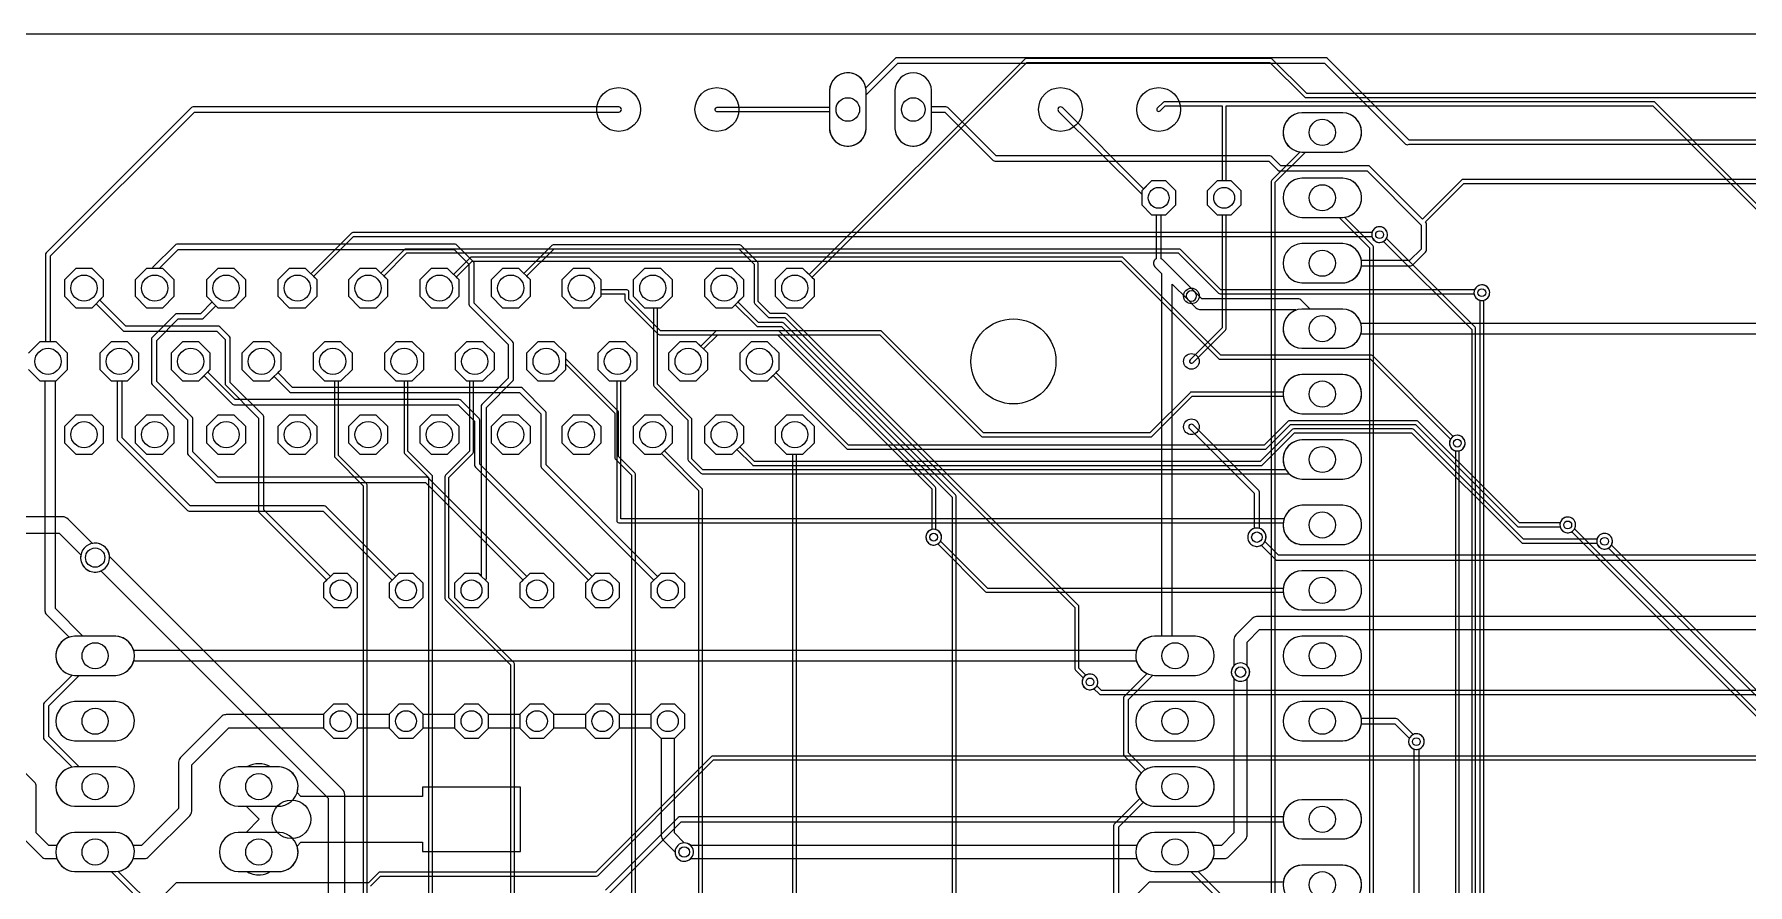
# Model space of a CAD drawing. Header units: millimetres. Extents: x 0 to 196, y 0 to 90.
# Drawn here: x 86.5 to 153, y 56.9 to 89.9 of the extents above; entities that cross this region are included whole.
import ezdxf

# ---------------------------------------------------------------- set-up
doc = ezdxf.new("R2010")
doc.units = ezdxf.units.MM

msp = doc.modelspace()

# ---------------------------------------------------------------- linework, layer by layer
at = {"layer": '16_copper'}
for points in [[(179.07, 87.611), (135.922, 87.611), (134.579, 88.954, 0.198912), (134.525, 88.976), (125.032, 88.976, 0.198912), (124.978, 88.954), (116.607, 80.584), (116.368, 80.823), (115.737, 80.823), (115.291, 80.376), (115.291, 79.745), (115.737, 79.299), (116.368, 79.299), (116.815, 79.745), (116.815, 80.376), (116.715, 80.476), (125.063, 88.824), (134.493, 88.824), (135.836, 87.481, 0.198912), (135.89, 87.459), (179.038, 87.459)], [(184.131, 52.578), (149.438, 87.271, 0.198912), (149.384, 87.293), (130.397, 87.293), (130.389, 87.292, 0.169977), (130.343, 87.271), (130.121, 87.049, 1), (130.229, 86.941), (130.429, 87.141), (132.639, 87.141), (132.639, 84.226), (132.441, 84.226), (132.055, 83.84), (132.055, 83.292), (132.441, 82.906), (132.639, 82.906), (132.639, 78.518), (131.391, 77.27, 1), (131.499, 77.162), (132.769, 78.432, 0.198912), (132.791, 78.486), (132.791, 82.906), (132.989, 82.906), (133.375, 83.292), (133.375, 83.84), (132.989, 84.226), (132.791, 84.226), (132.791, 87.141), (149.352, 87.141), (183.922, 52.572, 0.912653)], [(128.626, 55.605), (128.626, 59.14), (129.585, 60.1, 0.151817), (130.011, 59.944), (131.609, 59.944, 0.95208), (131.609, 61.468), (130.011, 61.468, 0.121246), (129.661, 61.363), (129.007, 62.018), (129.007, 64.093), (129.944, 65.031), (130.011, 65.024), (131.609, 65.024, 0.95208), (131.609, 66.548), (130.696, 66.548), (130.696, 80.218), (131.301, 79.612, 1), (131.589, 79.9), (130.319, 81.17, 0.064984), (130.277, 81.201), (130.277, 82.906), (130.449, 82.906), (130.835, 83.292), (130.835, 83.84), (130.449, 84.226), (129.901, 84.226), (129.589, 83.914), (126.437, 87.067, 1), (126.293, 86.923), (129.515, 83.702), (129.515, 83.292), (129.901, 82.906), (130.073, 82.906), (130.073, 81.201, 0.492454), (130.031, 80.882), (130.289, 80.624), (130.289, 66.548), (130.011, 66.548, 0.780746), (129.722, 65.096), (128.833, 64.207, 0.198912), (128.803, 64.135), (128.803, 61.976, 0.198912), (128.833, 61.904), (129.501, 61.236, 0.371182), (129.442, 60.243), (128.452, 59.254, 0.198912), (128.422, 59.182), (128.422, 55.562, 0.198912)], [(122.314, 37.665), (122.314, 71.977, 0.198912), (122.291, 72.031), (115.624, 78.699, 0.198912), (115.57, 78.721), (114.649, 78.721), (113.848, 79.522), (114.071, 79.745), (114.071, 80.376), (113.625, 80.823), (112.994, 80.823), (112.547, 80.376), (112.547, 79.745), (112.994, 79.299), (113.625, 79.299), (113.74, 79.414), (114.564, 78.591, 0.198912), (114.618, 78.569), (115.538, 78.569), (122.161, 71.946), (122.161, 37.665)], [(86.309, 76.9), (86.756, 76.454), (86.951, 76.454), (86.951, 67.532, 0.198912), (87.01, 67.389), (87.891, 66.507, 0.775112), (88.006, 65.035), (86.923, 63.953, 0.198912), (86.893, 63.881), (86.893, 62.611, 0.198912), (86.923, 62.539), (88.006, 61.457, 0.894038), (88.101, 59.944), (89.699, 59.944), (89.774, 59.951, 0.906347), (89.699, 61.468), (88.282, 61.468), (87.097, 62.653), (87.097, 63.839), (88.282, 65.024), (89.699, 65.024, 0.95208), (89.699, 66.548), (88.425, 66.548), (87.357, 67.616), (87.357, 76.454), (87.387, 76.454), (87.833, 76.9), (87.833, 77.532), (87.387, 77.978), (86.756, 77.978), (86.309, 77.532)], [(99.454, 22.955), (99.454, 72.422, 0.198912), (99.431, 72.476), (98.342, 73.565), (98.342, 76.454), (98.436, 76.454), (98.882, 76.9), (98.882, 77.532), (98.436, 77.978), (97.805, 77.978), (97.358, 77.532), (97.358, 76.9), (97.805, 76.454), (98.19, 76.454), (98.19, 73.533, 0.198912), (98.212, 73.479), (99.301, 72.39), (99.301, 22.924, 0.198912)], [(101.994, 21.526), (101.994, 72.739, 0.198912), (101.971, 72.793), (101.041, 73.723), (101.041, 76.454), (101.204, 76.454), (101.651, 76.9), (101.651, 77.532), (101.204, 77.978), (100.573, 77.978), (100.127, 77.532), (100.127, 76.9), (100.573, 76.454), (100.889, 76.454), (100.889, 73.692, 0.198912), (100.911, 73.638), (101.841, 72.708), (101.841, 21.495, 0.198912)], [(105.169, 30.258), (105.169, 65.469, 0.198912), (105.146, 65.522), (102.629, 68.04), (102.629, 72.708), (103.559, 73.638, 0.198912), (103.581, 73.692), (103.581, 76.454), (103.948, 76.454), (104.394, 76.9), (104.394, 77.532), (103.948, 77.978), (103.316, 77.978), (102.87, 77.532), (102.87, 76.9), (103.316, 76.454), (103.429, 76.454), (103.429, 73.723), (102.499, 72.793, 0.198912), (102.476, 72.739), (102.476, 68.008, 0.198912), (102.499, 67.955), (105.016, 65.437), (105.016, 30.226, 0.198912)], [(109.868, 31.115), (109.868, 72.835, 0.198912), (109.845, 72.888), (109.217, 73.517), (109.217, 75.232, 0.198912), (109.195, 75.286), (107.21, 77.27, 0.177141), (107.163, 77.291), (107.163, 77.532), (106.716, 77.978), (106.085, 77.978), (105.639, 77.532), (105.639, 76.9), (106.085, 76.454), (106.716, 76.454), (107.163, 76.9), (107.163, 77.102), (109.064, 75.2), (109.064, 73.485, 0.198912), (109.087, 73.431), (109.715, 72.803), (109.715, 31.147)], [(112.471, 31.157), (112.471, 72.231, 0.198912), (112.449, 72.285), (110.991, 73.743), (111.303, 74.056), (111.303, 74.687), (110.856, 75.133), (110.225, 75.133), (109.779, 74.687), (109.779, 74.056), (110.225, 73.609), (110.856, 73.609), (110.883, 73.636), (112.319, 72.2), (112.319, 31.157)], [(181.346, 35.677), (146.313, 70.711, 0.991751), (145.789, 71.026), (145.768, 70.983, 0.720235), (146.205, 70.603), (181.216, 35.592)], [(181.981, 35.836), (147.742, 70.076, 0.991751), (147.218, 70.391), (147.196, 70.348, 0.720235), (147.634, 69.968), (181.851, 35.751)], [(134.216, 54.904), (131.704, 57.415, 0.270539), (132.291, 57.912), (132.715, 57.912, 0.198912), (132.895, 57.986), (133.53, 58.621, 0.198912), (133.604, 58.801), (133.604, 64.902, 0.962894), (133.115, 65.419), (133.082, 65.386, 0.392239), (133.096, 64.902), (133.096, 58.906), (132.61, 58.42), (132.291, 58.42, 0.304475), (131.609, 58.928), (130.011, 58.928, 0.95208), (130.011, 57.404), (131.428, 57.404), (134.042, 54.79)], [(140.278, 40.229), (140.278, 62.165, 0.949259), (140.105, 62.75), (140.059, 62.735, 0.687507), (140.075, 62.165), (140.075, 40.368)], [(91.353, 55.857), (89.794, 57.415, 0.894038), (89.699, 58.928), (88.101, 58.928, 0.95208), (88.101, 57.404), (89.518, 57.404), (91.18, 55.743)]]:
    msp.add_lwpolyline(points, format="xyb", dxfattribs=at)
for points in [[(118.214, 85.579, 0.357806), (118.821, 86.249), (118.821, 87.741, 0.952081), (117.399, 87.741), (117.399, 86.249), (117.406, 86.179), (117.419, 86.111), (117.44, 86.044), (117.466, 85.979), (117.499, 85.918), (117.538, 85.86), (117.582, 85.806), (117.632, 85.756), (117.686, 85.712), (117.744, 85.673), (117.806, 85.64), (117.87, 85.613), (117.937, 85.593), (118.006, 85.579), (118.075, 85.573), (118.145, 85.573)], [(120.754, 85.579, 0.357806), (121.361, 86.249), (121.361, 87.741, 0.952081), (119.939, 87.741), (119.939, 86.249), (119.946, 86.179), (119.959, 86.111), (119.98, 86.044), (120.006, 85.979), (120.039, 85.918), (120.078, 85.86), (120.122, 85.806), (120.172, 85.756), (120.226, 85.712), (120.284, 85.673), (120.346, 85.64), (120.41, 85.613), (120.477, 85.593), (120.546, 85.579), (120.615, 85.573), (120.685, 85.573)], [(137.399, 18.041, 0.906347), (137.324, 19.558), (135.871, 19.558), (134.696, 20.733), (134.696, 84.169), (135.871, 85.344), (137.324, 85.344, 0.95208), (137.324, 86.868), (135.726, 86.868, 0.912653), (135.662, 85.35), (134.566, 84.255, 0.198912), (134.544, 84.201), (134.544, 20.701, 0.198912), (134.566, 20.647), (135.662, 19.552, 0.912653), (135.726, 18.034), (137.324, 18.034)], [(137.399, 20.581, 0.868643), (137.388, 22.092), (138.484, 23.187, 0.198912), (138.506, 23.241), (138.506, 81.661, 0.198912), (138.484, 81.715), (137.388, 82.81, 0.912653), (137.324, 84.328), (135.726, 84.328, 0.95208), (135.726, 82.804), (137.179, 82.804), (138.354, 81.629), (138.354, 23.273), (137.179, 22.098), (135.726, 22.098, 0.95208), (135.726, 20.574), (137.324, 20.574)], [(155.067, 10.86), (155.067, 11.492), (154.621, 11.938), (153.989, 11.938), (153.82, 11.769), (142.475, 23.114), (142.475, 78.486, 0.198912), (142.453, 78.54), (139.01, 81.982, 0.991751), (138.487, 82.297), (138.465, 82.254, 0.720235), (138.903, 81.874), (142.323, 78.454), (142.323, 23.082, 0.198912), (142.345, 23.028), (153.712, 11.661), (153.543, 11.492), (153.543, 10.86), (153.989, 10.414), (154.621, 10.414)], [(104.165, 68.052), (104.165, 68.6), (104.044, 68.721, 0.232518), (104.083, 68.802), (104.083, 75.428), (105.101, 76.446, 0.198912), (105.131, 76.517), (105.131, 77.915, 0.198912), (105.101, 77.986), (103.607, 79.481), (103.607, 81.026, 0.198912), (103.577, 81.098), (102.942, 81.733, 0.198912), (102.87, 81.763), (92.075, 81.763, 0.198912), (92.003, 81.733), (91.14, 80.869, 0.133724), (91.113, 80.823), (90.896, 80.823), (90.449, 80.376), (90.449, 79.745), (90.896, 79.299), (91.527, 79.299), (91.973, 79.745), (91.973, 80.376), (91.527, 80.823), (91.38, 80.823), (92.117, 81.559), (102.828, 81.559), (103.403, 80.984), (103.403, 79.439, 0.198912), (103.433, 79.367), (104.927, 77.872), (104.927, 76.56), (103.909, 75.542, 0.198912), (103.88, 75.47), (103.88, 68.885), (103.779, 68.986), (103.231, 68.986), (102.845, 68.6), (102.845, 68.052), (103.231, 67.666), (103.779, 67.666)], [(127.579, 64.473, 1), (127.437, 65.067), (127.391, 65.052), (127.353, 65.033), (127.076, 65.31), (127.076, 67.691, 0.198912), (127.054, 67.745), (115.751, 79.048, 0.198912), (115.697, 79.07), (115.094, 79.07), (114.63, 79.534), (114.63, 81.026, 0.198912), (114.608, 81.08), (113.973, 81.715, 0.198912), (113.919, 81.737), (106.68, 81.737, 0.198912), (106.626, 81.715), (105.539, 80.628), (105.345, 80.823), (104.713, 80.823), (104.267, 80.376), (104.267, 79.745), (104.713, 79.299), (105.345, 79.299), (105.791, 79.745), (105.791, 80.376), (105.647, 80.52), (106.712, 81.585), (113.887, 81.585), (114.478, 80.994), (114.478, 79.502, 0.198912), (114.5, 79.448), (115.008, 78.94, 0.198912), (115.062, 78.918), (115.665, 78.918), (126.924, 67.659), (126.924, 65.278, 0.198912), (126.946, 65.224), (127.245, 64.925), (127.226, 64.887), (127.211, 64.841), (127.203, 64.794), (127.203, 64.746), (127.211, 64.699), (127.226, 64.653), (127.247, 64.61), (127.276, 64.571), (127.309, 64.538), (127.348, 64.509), (127.391, 64.488), (127.437, 64.473), (127.484, 64.465), (127.532, 64.465)], [(137.399, 80.271, 0.906347), (137.324, 81.788), (135.726, 81.788, 0.95208), (135.726, 80.264), (137.324, 80.264)], [(99.085, 68.052), (99.085, 68.6), (98.699, 68.986), (98.151, 68.986), (98.03, 68.865), (95.447, 71.448), (95.447, 75.057, 0.198912), (95.417, 75.129), (94.145, 76.401), (94.145, 78.105, 0.198912), (94.115, 78.177), (93.734, 78.558, 0.198912), (93.663, 78.588), (90.085, 78.588), (89.079, 79.594), (89.23, 79.745), (89.23, 80.376), (88.784, 80.823), (88.153, 80.823), (87.706, 80.376), (87.706, 79.745), (88.153, 79.299), (88.784, 79.299), (88.935, 79.45), (89.971, 78.414, 0.198912), (90.043, 78.384), (93.62, 78.384), (93.942, 78.063), (93.942, 76.359, 0.198912), (93.972, 76.287), (95.244, 75.015), (95.244, 71.406, 0.198912), (95.273, 71.334), (97.886, 68.721), (97.765, 68.6), (97.765, 68.052), (98.151, 67.666), (98.699, 67.666)], [(121.515, 70.092, 0.781641), (121.52, 70.685), (121.52, 72.295, 0.198912), (121.498, 72.349), (115.465, 78.381, 0.198912), (115.411, 78.403), (110.839, 78.403), (109.614, 79.629), (109.614, 79.915, 0.414214), (109.538, 79.991), (108.534, 79.991), (108.534, 80.376), (108.088, 80.823), (107.457, 80.823), (107.01, 80.376), (107.01, 79.745), (107.457, 79.299), (108.088, 79.299), (108.534, 79.745), (108.534, 79.839), (109.461, 79.839), (109.461, 79.597, 0.198912), (109.484, 79.543), (110.754, 78.273, 0.198912), (110.808, 78.251), (115.38, 78.251), (121.368, 72.263), (121.368, 70.685), (121.327, 70.672), (121.284, 70.65), (121.245, 70.622), (121.211, 70.588), (121.183, 70.55), (121.161, 70.507), (121.146, 70.461), (121.139, 70.414), (121.139, 70.366), (121.146, 70.318), (121.161, 70.273), (121.183, 70.23), (121.211, 70.191), (121.245, 70.157), (121.284, 70.129), (121.327, 70.107), (121.372, 70.092), (121.42, 70.085), (121.468, 70.085)], [(157.607, 10.86), (157.607, 11.492), (157.161, 11.938), (156.529, 11.938), (156.36, 11.769), (142.792, 25.336), (142.792, 79.587, 0.991753), (142.645, 80.18), (142.599, 80.165, 0.720233), (142.64, 79.587), (142.64, 25.305, 0.198912), (142.662, 25.251), (156.252, 11.661), (156.083, 11.492), (156.083, 10.86), (156.529, 10.414), (157.161, 10.414)], [(137.399, 77.731, 0.906347), (137.324, 79.248), (135.726, 79.248, 0.95208), (135.726, 77.724), (137.324, 77.724)], [(137.399, 75.191, 0.906347), (137.324, 76.708), (135.726, 76.708, 0.95208), (135.726, 75.184), (137.324, 75.184)], [(134.055, 70.04, 0.782376), (134.087, 70.731), (134.087, 72.136, 0.198912), (134.057, 72.208), (131.517, 74.748, 1), (131.373, 74.604), (133.883, 72.094), (133.883, 70.731), (133.87, 70.727), (133.827, 70.709), (133.787, 70.686), (133.75, 70.658), (133.717, 70.625), (133.689, 70.588), (133.665, 70.547), (133.648, 70.504), (133.635, 70.459), (133.629, 70.413), (133.629, 70.366), (133.635, 70.32), (133.648, 70.275), (133.665, 70.232), (133.689, 70.192), (133.717, 70.155), (133.75, 70.122), (133.787, 70.093), (133.827, 70.07), (133.87, 70.052), (133.915, 70.04), (133.962, 70.034), (134.008, 70.034)], [(137.399, 72.651, 0.906347), (137.324, 74.168), (135.726, 74.168, 0.95208), (135.726, 72.644), (137.324, 72.644)], [(152.527, 8.32), (152.527, 8.952), (152.081, 9.398), (151.449, 9.398), (151.28, 9.229), (150.412, 10.096), (150.412, 14.668, 0.198912), (150.39, 14.722), (141.84, 23.273), (141.84, 73.745, 0.991753), (141.692, 74.338), (141.647, 74.323, 0.720233), (141.688, 73.745), (141.688, 23.241, 0.198912), (141.71, 23.187), (150.26, 14.637), (150.26, 10.065, 0.198912), (150.282, 10.011), (151.172, 9.121), (151.003, 8.952), (151.003, 8.32), (151.449, 7.874), (152.081, 7.874)], [(137.399, 70.111, 0.906347), (137.324, 71.628), (135.726, 71.628, 0.95208), (135.726, 70.104), (137.324, 70.104)], [(98.494, 50.801, 0.19509), (98.584, 51.022), (98.584, 60.389, 0.198912), (98.491, 60.613), (89.461, 69.643, 0.986335), (88.338, 69.564), (88.345, 69.502, 0.487579), (89.125, 69.08), (97.949, 60.257), (97.949, 51.154), (96.52, 49.725), (96.371, 49.874, 0.760912), (96.049, 51.308), (94.451, 51.308, 0.95208), (94.451, 49.784), (95.563, 49.784), (96.071, 49.276), (95.563, 48.768), (94.451, 48.768, 0.95208), (94.451, 47.244), (96.049, 47.244, 0.760912), (96.371, 48.678), (98.491, 50.798)], [(137.399, 67.571, 0.906347), (137.324, 69.088), (135.726, 69.088, 0.95208), (135.726, 67.564), (137.324, 67.564)], [(137.399, 65.031, 0.906347), (137.324, 66.548), (135.726, 66.548, 0.95208), (135.726, 65.024), (137.324, 65.024)], [(89.774, 62.491, 0.906347), (89.699, 64.008), (88.101, 64.008, 0.95208), (88.101, 62.484), (89.699, 62.484)], [(111.83, 57.816, 0.901733), (111.764, 58.522), (111.379, 58.906), (111.379, 62.586), (111.399, 62.586), (111.785, 62.972), (111.785, 63.52), (111.399, 63.906), (110.851, 63.906), (110.465, 63.52), (110.465, 62.972), (110.851, 62.586), (110.871, 62.586), (110.871, 58.801, 0.198912), (110.945, 58.621), (111.404, 58.162), (111.404, 58.143), (111.41, 58.096), (111.423, 58.051), (111.44, 58.008), (111.464, 57.968), (111.492, 57.931), (111.525, 57.898), (111.562, 57.87), (111.602, 57.846), (111.645, 57.829), (111.69, 57.816), (111.737, 57.81), (111.783, 57.81)], [(131.684, 62.491, 0.906347), (131.609, 64.008), (130.011, 64.008, 0.95208), (130.011, 62.484), (131.609, 62.484)], [(137.399, 62.491, 0.906347), (137.324, 64.008), (135.726, 64.008, 0.95208), (135.726, 62.484), (137.324, 62.484)], [(96.124, 59.951, 0.906347), (96.049, 61.468), (94.451, 61.468, 0.95208), (94.451, 59.944), (96.049, 59.944)], [(137.399, 58.681, 0.906347), (137.324, 60.198), (135.726, 60.198, 0.95208), (135.726, 58.674), (137.324, 58.674)], [(96.124, 57.411, 0.906347), (96.049, 58.928), (94.451, 58.928, 0.95208), (94.451, 57.404), (96.049, 57.404)], [(137.399, 56.141, 0.906347), (137.324, 57.658), (135.726, 57.658, 0.95208), (135.726, 56.134), (137.324, 56.134)]]:
    msp.add_lwpolyline(points, format="xyb", close=True, dxfattribs=at)
for points in [[(94.742, 79.745), (94.742, 80.376), (94.296, 80.823), (93.664, 80.823), (93.218, 80.376), (93.218, 79.745), (93.664, 79.299), (94.296, 79.299)], [(97.511, 79.745), (97.511, 80.376), (97.064, 80.823), (96.433, 80.823), (95.987, 80.376), (95.987, 79.745), (96.433, 79.299), (97.064, 79.299)], [(100.254, 79.745), (100.254, 80.376), (99.807, 80.823), (99.176, 80.823), (98.73, 80.376), (98.73, 79.745), (99.176, 79.299), (99.807, 79.299)], [(103.022, 79.745), (103.022, 80.376), (102.576, 80.823), (101.945, 80.823), (101.498, 80.376), (101.498, 79.745), (101.945, 79.299), (102.576, 79.299)], [(111.303, 79.745), (111.303, 80.376), (110.856, 80.823), (110.225, 80.823), (109.779, 80.376), (109.779, 79.745), (110.225, 79.299), (110.856, 79.299)], [(90.602, 76.9), (90.602, 77.532), (90.155, 77.978), (89.524, 77.978), (89.078, 77.532), (89.078, 76.9), (89.524, 76.454), (90.155, 76.454)], [(93.37, 76.9), (93.37, 77.532), (92.924, 77.978), (92.293, 77.978), (91.846, 77.532), (91.846, 76.9), (92.293, 76.454), (92.924, 76.454)], [(96.114, 76.9), (96.114, 77.532), (95.667, 77.978), (95.036, 77.978), (94.59, 77.532), (94.59, 76.9), (95.036, 76.454), (95.667, 76.454)], [(109.931, 76.9), (109.931, 77.532), (109.485, 77.978), (108.854, 77.978), (108.407, 77.532), (108.407, 76.9), (108.854, 76.454), (109.485, 76.454)], [(112.674, 76.9), (112.674, 77.532), (112.228, 77.978), (111.597, 77.978), (111.15, 77.532), (111.15, 76.9), (111.597, 76.454), (112.228, 76.454)], [(115.443, 76.9), (115.443, 77.532), (114.997, 77.978), (114.365, 77.978), (113.919, 77.532), (113.919, 76.9), (114.365, 76.454), (114.997, 76.454)], [(89.23, 74.056), (89.23, 74.687), (88.784, 75.133), (88.153, 75.133), (87.706, 74.687), (87.706, 74.056), (88.153, 73.609), (88.784, 73.609)], [(91.973, 74.056), (91.973, 74.687), (91.527, 75.133), (90.896, 75.133), (90.449, 74.687), (90.449, 74.056), (90.896, 73.609), (91.527, 73.609)], [(94.742, 74.056), (94.742, 74.687), (94.296, 75.133), (93.664, 75.133), (93.218, 74.687), (93.218, 74.056), (93.664, 73.609), (94.296, 73.609)], [(97.511, 74.056), (97.511, 74.687), (97.064, 75.133), (96.433, 75.133), (95.987, 74.687), (95.987, 74.056), (96.433, 73.609), (97.064, 73.609)], [(100.254, 74.056), (100.254, 74.687), (99.807, 75.133), (99.176, 75.133), (98.73, 74.687), (98.73, 74.056), (99.176, 73.609), (99.807, 73.609)], [(103.022, 74.056), (103.022, 74.687), (102.576, 75.133), (101.945, 75.133), (101.498, 74.687), (101.498, 74.056), (101.945, 73.609), (102.576, 73.609)], [(105.791, 74.056), (105.791, 74.687), (105.345, 75.133), (104.713, 75.133), (104.267, 74.687), (104.267, 74.056), (104.713, 73.609), (105.345, 73.609)], [(108.534, 74.056), (108.534, 74.687), (108.088, 75.133), (107.457, 75.133), (107.01, 74.687), (107.01, 74.056), (107.457, 73.609), (108.088, 73.609)], [(114.071, 74.056), (114.071, 74.687), (113.625, 75.133), (112.994, 75.133), (112.547, 74.687), (112.547, 74.056), (112.994, 73.609), (113.625, 73.609)], [(101.625, 68.052), (101.625, 68.6), (101.239, 68.986), (100.691, 68.986), (100.305, 68.6), (100.305, 68.052), (100.691, 67.666), (101.239, 67.666)], [(106.705, 68.052), (106.705, 68.6), (106.319, 68.986), (105.771, 68.986), (105.385, 68.6), (105.385, 68.052), (105.771, 67.666), (106.319, 67.666)], [(109.245, 68.052), (109.245, 68.6), (108.859, 68.986), (108.311, 68.986), (107.925, 68.6), (107.925, 68.052), (108.311, 67.666), (108.859, 67.666)], [(111.785, 68.052), (111.785, 68.6), (111.399, 68.986), (110.851, 68.986), (110.465, 68.6), (110.465, 68.052), (110.851, 67.666), (111.399, 67.666)], [(99.085, 62.972), (99.085, 63.52), (98.699, 63.906), (98.151, 63.906), (97.765, 63.52), (97.765, 62.972), (98.151, 62.586), (98.699, 62.586)], [(101.625, 62.972), (101.625, 63.52), (101.239, 63.906), (100.691, 63.906), (100.305, 63.52), (100.305, 62.972), (100.691, 62.586), (101.239, 62.586)], [(104.165, 62.972), (104.165, 63.52), (103.779, 63.906), (103.231, 63.906), (102.845, 63.52), (102.845, 62.972), (103.231, 62.586), (103.779, 62.586)], [(106.705, 62.972), (106.705, 63.52), (106.319, 63.906), (105.771, 63.906), (105.385, 63.52), (105.385, 62.972), (105.771, 62.586), (106.319, 62.586)], [(109.245, 62.972), (109.245, 63.52), (108.859, 63.906), (108.311, 63.906), (107.925, 63.52), (107.925, 62.972), (108.311, 62.586), (108.859, 62.586)]]:
    msp.add_lwpolyline(points, close=True, dxfattribs=at)
msp.add_lwpolyline([(116.122, 31.179), (116.122, 73.609), (116.368, 73.609), (116.815, 74.056), (116.815, 74.687), (116.368, 75.133), (115.737, 75.133), (115.291, 74.687), (115.291, 74.056), (115.737, 73.609), (115.97, 73.609), (115.97, 31.21)], dxfattribs=at)
at = {"layer": '1_copper'}
for points in [[(184.15, 85.801), (139.894, 85.801), (136.724, 88.972, 0.198912), (136.652, 89.002), (120.015, 89.002, 0.198912), (119.943, 88.972), (118.809, 87.838, 0.888902), (117.399, 87.741), (117.399, 87.071), (113.03, 87.071, 0.871067), (113.009, 86.922), (113.03, 86.919), (117.399, 86.919), (117.399, 86.249, 0.952081), (118.821, 86.249), (118.821, 87.563), (120.057, 88.798), (136.61, 88.798), (139.755, 85.653, 0.395337), (139.894, 85.649), (184.118, 85.649)], [(183.49, 84.277), (141.986, 84.277, 0.198912), (141.932, 84.255), (140.416, 82.739), (138.375, 84.781, 0.198912), (138.303, 84.811), (134.916, 84.811), (134.565, 85.162, 0.198912), (134.493, 85.192), (123.867, 85.192), (121.992, 87.067, 0.198912), (121.92, 87.097), (121.361, 87.097), (121.361, 87.741, 0.952081), (119.939, 87.741), (119.939, 86.249, 0.952081), (121.361, 86.249), (121.361, 86.893), (121.878, 86.893), (123.753, 85.018, 0.198912), (123.825, 84.988), (134.451, 84.988), (134.802, 84.637, 0.198912), (134.874, 84.607), (138.261, 84.607), (140.36, 82.508), (140.36, 81.576), (139.912, 81.128), (138.043, 81.128, 0.36165), (137.324, 81.788), (135.726, 81.788, 0.95208), (135.726, 80.264), (137.324, 80.264, 0.36165), (138.043, 80.924), (139.954, 80.924, 0.198912), (140.026, 80.954), (140.534, 81.462, 0.198912), (140.564, 81.534), (140.564, 82.55, 0.233747), (140.524, 82.631), (142.018, 84.125), (183.49, 84.125)], [(86.309, 76.9), (86.756, 76.454), (87.387, 76.454), (87.833, 76.9), (87.833, 77.532), (87.387, 77.978), (87.173, 77.978), (87.173, 81.314), (92.752, 86.893), (109.22, 86.893, 1), (109.22, 87.097), (92.71, 87.097, 0.198912), (92.638, 87.067), (86.999, 81.428, 0.198912), (86.97, 81.356), (86.97, 77.978), (86.756, 77.978), (86.309, 77.532)], [(180.891, 78.689), (138.022, 78.689, 0.3236), (137.324, 79.248), (136.05, 79.248), (135.716, 79.582, 0.198912), (135.573, 79.642), (131.847, 79.642), (131.589, 79.9, 1), (131.301, 79.612), (131.619, 79.295, 0.198912), (131.763, 79.235), (135.488, 79.235), (135.516, 79.207, 0.826553), (135.726, 77.724), (137.324, 77.724), (137.399, 77.731, 0.296695), (138.022, 78.283), (180.975, 78.283, 0.198912)], [(72.39, 70.549), (87.498, 70.549), (88.347, 69.7), (88.345, 69.69), (88.338, 69.628), (88.338, 69.564), (88.345, 69.502), (88.359, 69.44), (88.38, 69.38), (88.407, 69.323), (88.441, 69.27), (88.48, 69.221), (88.525, 69.176), (88.574, 69.137), (88.627, 69.103), (88.684, 69.076), (88.744, 69.055), (88.806, 69.041), (88.868, 69.034), (88.932, 69.034), (88.994, 69.041, 1), (88.806, 70.151), (88.796, 70.149), (87.855, 71.091, 0.198912), (87.63, 71.184), (72.522, 71.184)], [(86.18, 58.621), (86.815, 57.986, 0.198912), (86.995, 57.912), (87.419, 57.912, 0.304475), (88.101, 57.404), (89.699, 57.404, 0.304475), (90.381, 57.912), (90.805, 57.912, 0.198912), (90.985, 57.986), (92.572, 59.574, 0.198912), (92.647, 59.754), (92.647, 61.553), (94.085, 62.992), (97.765, 62.992), (97.765, 62.972), (98.151, 62.586), (98.699, 62.586), (99.085, 62.972), (99.085, 62.992), (100.305, 62.992), (100.305, 62.972), (100.691, 62.586), (101.239, 62.586), (101.625, 62.972), (101.625, 62.992), (102.845, 62.992), (102.845, 62.972), (103.231, 62.586), (103.779, 62.586), (104.165, 62.972), (104.165, 62.992), (105.385, 62.992), (105.385, 62.972), (105.771, 62.586), (106.319, 62.586), (106.705, 62.972), (106.705, 62.992), (107.925, 62.992), (107.925, 62.972), (108.311, 62.586), (108.859, 62.586), (109.245, 62.972), (109.245, 62.992), (110.465, 62.992), (110.465, 62.972), (110.851, 62.586), (111.399, 62.586), (111.785, 62.972), (111.785, 63.52), (111.399, 63.906), (110.851, 63.906), (110.465, 63.52), (110.465, 63.5), (109.245, 63.5), (109.245, 63.52), (108.859, 63.906), (108.311, 63.906), (107.925, 63.52), (107.925, 63.5), (106.705, 63.5), (106.705, 63.52), (106.319, 63.906), (105.771, 63.906), (105.385, 63.52), (105.385, 63.5), (104.165, 63.5), (104.165, 63.52), (103.779, 63.906), (103.231, 63.906), (102.845, 63.52), (102.845, 63.5), (101.625, 63.5), (101.625, 63.52), (101.239, 63.906), (100.691, 63.906), (100.305, 63.52), (100.305, 63.5), (99.085, 63.5), (99.085, 63.52), (98.699, 63.906), (98.151, 63.906), (97.765, 63.52), (97.765, 63.5), (93.98, 63.5), (93.961, 63.498, 0.179039), (93.8, 63.426), (92.213, 61.838, 0.198912), (92.139, 61.659), (92.139, 59.859), (90.7, 58.42), (90.381, 58.42, 0.304475), (89.699, 58.928), (88.101, 58.928, 0.304475), (87.419, 58.42), (87.1, 58.42), (86.614, 58.906), (86.614, 60.706, 0.198912), (86.54, 60.886), (79.642, 67.783, 0.198912)], [(183.304, 67.31), (133.985, 67.31), (133.966, 67.308, 0.179039), (133.805, 67.236), (133.17, 66.601, 0.198912), (133.096, 66.421), (133.096, 65.4, 0.962894), (133.585, 64.883), (133.618, 64.916, 0.392239), (133.604, 65.4), (133.604, 66.316), (134.09, 66.802), (183.304, 66.802, 0.304475)], [(177.483, 64.433), (127.952, 64.433), (127.771, 64.615, 0.991751), (127.247, 64.93), (127.226, 64.887, 0.720235), (127.663, 64.507), (127.867, 64.303, 0.198912), (127.921, 64.281), (177.451, 64.281)], [(179.546, 61.893), (112.871, 61.893, 0.198912), (112.817, 61.871), (108.331, 57.385), (99.949, 57.385, 0.198912), (99.895, 57.363), (99.505, 56.972), (92.075, 56.972, 0.198912), (92.021, 56.95), (90.751, 55.68, 0.198912)], [(99.59, 56.842), (99.981, 57.233), (108.363, 57.233, 0.198912), (108.417, 57.255), (112.903, 61.741), (179.515, 61.741)], [(108.816, 56.507), (111.643, 59.334), (135.007, 59.334, 0.36165), (135.726, 58.674), (137.324, 58.674, 0.95208), (137.324, 60.198), (135.726, 60.198, 0.36165), (135.007, 59.538), (111.601, 59.538, 0.198912), (111.529, 59.508), (108.702, 56.68)], [(137.324, 56.134, 0.95208), (137.324, 57.658), (135.726, 57.658, 0.36165), (135.007, 56.998), (129.858, 56.998, 0.198912), (129.786, 56.968), (122.195, 49.378)]]:
    msp.add_lwpolyline(points, format="xyb", dxfattribs=at)
for points in [[(137.399, 85.351, 0.906347), (137.324, 86.868), (135.726, 86.868, 0.95208), (135.726, 85.344), (137.324, 85.344)], [(137.399, 82.811, 0.906347), (137.324, 84.328), (135.726, 84.328, 0.95208), (135.726, 82.804), (137.324, 82.804)], [(97.511, 79.745), (97.511, 80.376), (97.379, 80.508), (98.933, 82.061), (138.452, 82.061, 0.991753), (139.045, 82.209), (139.03, 82.254, 0.720233), (138.452, 82.213), (98.901, 82.213, 0.198912), (98.847, 82.191), (97.272, 80.615), (97.064, 80.823), (96.433, 80.823), (95.987, 80.376), (95.987, 79.745), (96.433, 79.299), (97.064, 79.299)], [(100.254, 79.745), (100.254, 80.376), (100.1, 80.53), (100.997, 81.426), (130.937, 81.426), (132.502, 79.861, 0.198912), (132.556, 79.839), (142.415, 79.839, 0.966657), (143.021, 79.907), (143.014, 79.954, 0.738488), (142.431, 79.991), (132.588, 79.991), (131.023, 81.556, 0.198912), (130.969, 81.578), (100.965, 81.578, 0.198912), (100.911, 81.556), (99.993, 80.638), (99.807, 80.823), (99.176, 80.823), (98.73, 80.376), (98.73, 79.745), (99.176, 79.299), (99.807, 79.299)], [(141.835, 73.744, 1), (141.692, 74.338), (141.647, 74.323), (141.609, 74.304), (138.484, 77.429, 0.198912), (138.43, 77.451), (132.588, 77.451), (128.8, 81.239, 0.198912), (128.746, 81.261), (103.505, 81.261, 0.198912), (103.451, 81.239), (102.806, 80.593), (102.576, 80.823), (101.945, 80.823), (101.498, 80.376), (101.498, 79.745), (101.945, 79.299), (102.576, 79.299), (103.022, 79.745), (103.022, 80.376), (102.913, 80.485), (103.537, 81.109), (128.715, 81.109), (132.502, 77.321, 0.198912), (132.556, 77.299), (138.398, 77.299), (141.501, 74.196), (141.481, 74.158), (141.466, 74.112), (141.459, 74.065), (141.459, 74.017), (141.466, 73.97), (141.481, 73.924), (141.503, 73.881), (141.531, 73.842), (141.565, 73.809), (141.604, 73.78), (141.647, 73.759), (141.692, 73.744), (141.74, 73.736), (141.788, 73.736)], [(106.705, 68.052), (106.705, 68.6), (106.319, 68.986), (105.771, 68.986), (105.65, 68.865), (101.831, 72.684, 0.198912), (101.759, 72.714), (93.673, 72.714), (92.685, 73.702), (92.685, 74.993, 0.198912), (92.655, 75.065), (91.288, 76.433), (91.288, 78.031), (92.117, 78.861), (93.028, 78.861, 0.198912), (93.099, 78.89), (93.586, 79.377), (93.664, 79.299), (94.296, 79.299), (94.742, 79.745), (94.742, 80.376), (94.296, 80.823), (93.664, 80.823), (93.218, 80.376), (93.218, 79.745), (93.442, 79.521), (92.985, 79.064), (92.075, 79.064, 0.198912), (92.003, 79.034), (91.114, 78.145, 0.198912), (91.084, 78.073), (91.084, 76.391, 0.198912), (91.114, 76.319), (92.481, 74.951), (92.481, 73.66, 0.198912), (92.511, 73.588), (93.559, 72.54, 0.198912), (93.631, 72.511), (101.717, 72.511), (105.506, 68.721), (105.385, 68.6), (105.385, 68.052), (105.771, 67.666), (106.319, 67.666)], [(137.399, 72.651, 0.906347), (137.324, 74.168), (135.726, 74.168, 0.570575), (135.114, 73.006), (112.49, 73.006), (112.058, 73.438), (112.058, 74.962, 0.198912), (112.036, 75.016), (110.725, 76.327), (110.725, 79.299), (110.856, 79.299), (111.303, 79.745), (111.303, 80.376), (110.856, 80.823), (110.225, 80.823), (109.779, 80.376), (109.779, 79.745), (110.225, 79.299), (110.573, 79.299), (110.573, 76.295, 0.198912), (110.595, 76.241), (111.906, 74.93), (111.906, 73.406, 0.198912), (111.928, 73.352), (112.405, 72.876, 0.198912), (112.459, 72.854), (135.238, 72.854, 0.179648), (135.726, 72.644), (137.324, 72.644)], [(101.625, 68.052), (101.625, 68.6), (101.239, 68.986), (100.691, 68.986), (100.57, 68.865), (97.862, 71.573, 0.198912), (97.79, 71.603), (92.593, 71.603), (89.954, 74.242), (89.954, 76.454), (90.155, 76.454), (90.602, 76.9), (90.602, 77.532), (90.155, 77.978), (89.524, 77.978), (89.078, 77.532), (89.078, 76.9), (89.524, 76.454), (89.751, 76.454), (89.751, 74.2, 0.198912), (89.781, 74.128), (92.479, 71.429, 0.198912), (92.551, 71.399), (97.748, 71.399), (100.426, 68.721), (100.305, 68.6), (100.305, 68.052), (100.691, 67.666), (101.239, 67.666)], [(109.245, 68.052), (109.245, 68.6), (108.859, 68.986), (108.311, 68.986), (108.19, 68.865), (103.829, 73.226), (103.829, 74.93, 0.198912), (103.799, 75.002), (103.101, 75.7, 0.198912), (103.029, 75.73), (94.34, 75.73), (93.27, 76.8), (93.37, 76.9), (93.37, 77.532), (92.924, 77.978), (92.293, 77.978), (91.846, 77.532), (91.846, 76.9), (92.293, 76.454), (92.924, 76.454), (93.126, 76.656), (94.226, 75.557, 0.198912), (94.297, 75.527), (102.987, 75.527), (103.626, 74.888), (103.626, 73.184, 0.198912), (103.655, 73.112), (108.046, 68.721), (107.925, 68.6), (107.925, 68.052), (108.311, 67.666), (108.859, 67.666)], [(111.785, 68.052), (111.785, 68.6), (111.399, 68.986), (110.851, 68.986), (110.73, 68.865), (106.401, 73.194), (106.401, 75.216, 0.198912), (106.371, 75.288), (105.482, 76.177, 0.198912), (105.41, 76.206), (96.562, 76.206), (95.991, 76.778), (96.114, 76.9), (96.114, 77.532), (95.667, 77.978), (95.036, 77.978), (94.59, 77.532), (94.59, 76.9), (95.036, 76.454), (95.667, 76.454), (95.847, 76.634), (96.448, 76.033, 0.198912), (96.52, 76.003), (105.368, 76.003), (106.197, 75.174), (106.197, 73.152, 0.198912), (106.227, 73.08), (110.586, 68.721), (110.465, 68.6), (110.465, 68.052), (110.851, 67.666), (111.399, 67.666)], [(137.399, 70.111, 0.906347), (137.324, 71.628), (135.726, 71.628, 0.311618), (135.038, 71.101), (109.296, 71.101), (109.296, 76.454), (109.485, 76.454), (109.931, 76.9), (109.931, 77.532), (109.485, 77.978), (108.854, 77.978), (108.407, 77.532), (108.407, 76.9), (108.854, 76.454), (109.144, 76.454), (109.144, 71.025, 0.414214), (109.22, 70.949), (135.005, 70.949, 0.431736), (135.726, 70.104), (137.324, 70.104)], [(129.866, 74.284, 0.169977), (129.911, 74.305), (131.477, 75.87), (135.005, 75.87, 0.371144), (135.726, 75.184), (137.324, 75.184, 0.95208), (137.324, 76.708), (135.726, 76.708, 0.371144), (135.005, 76.022), (131.445, 76.022, 0.198912), (131.391, 76), (129.826, 74.435), (123.38, 74.435), (119.434, 78.381, 0.198912), (119.38, 78.403), (113.03, 78.403, 0.198912), (112.976, 78.381), (112.401, 77.806), (112.228, 77.978), (111.597, 77.978), (111.15, 77.532), (111.15, 76.9), (111.597, 76.454), (112.228, 76.454), (112.674, 76.9), (112.674, 77.532), (112.508, 77.698), (113.062, 78.251), (119.348, 78.251), (123.295, 74.305, 0.198912), (123.349, 74.282), (129.858, 74.282)], [(146.121, 70.569, 1), (145.979, 71.163), (145.933, 71.148, 0.235702), (145.754, 70.942), (144.177, 70.942), (140.23, 74.889, 0.198912), (140.176, 74.911), (135.255, 74.911, 0.198912), (135.201, 74.889), (134.271, 73.958), (118.142, 73.958), (115.321, 76.779), (115.443, 76.9), (115.443, 77.532), (114.997, 77.978), (114.365, 77.978), (113.919, 77.532), (113.919, 76.9), (114.365, 76.454), (114.997, 76.454), (115.214, 76.671), (118.056, 73.828, 0.198912), (118.11, 73.806), (134.303, 73.806, 0.198912), (134.356, 73.828), (135.287, 74.759), (140.145, 74.759), (144.091, 70.812, 0.198912), (144.145, 70.79), (145.754, 70.79), (145.768, 70.749), (145.789, 70.706), (145.818, 70.667), (145.851, 70.634), (145.89, 70.605), (145.933, 70.584), (145.979, 70.569), (146.026, 70.561), (146.074, 70.561)], [(147.55, 69.934, 1), (147.407, 70.528), (147.362, 70.513, 0.235702), (147.183, 70.307), (144.335, 70.307), (140.071, 74.571, 0.198912), (140.018, 74.593), (135.414, 74.593, 0.198912), (135.36, 74.571), (134.112, 73.323), (114.49, 73.323), (113.915, 73.899), (114.071, 74.056), (114.071, 74.687), (113.625, 75.133), (112.994, 75.133), (112.547, 74.687), (112.547, 74.056), (112.994, 73.609), (113.625, 73.609), (113.807, 73.791), (114.405, 73.193, 0.198912), (114.459, 73.171), (134.144, 73.171, 0.198912), (134.198, 73.193), (135.445, 74.441), (139.986, 74.441), (144.25, 70.177, 0.198912), (144.304, 70.155), (147.183, 70.155), (147.196, 70.114), (147.218, 70.071), (147.246, 70.032), (147.28, 69.999), (147.319, 69.97), (147.362, 69.949), (147.407, 69.934), (147.455, 69.926), (147.503, 69.926)], [(185.659, 68.841, 0.334135), (186.303, 69.494), (186.69, 69.494, 0.198912), (186.762, 69.524), (191.842, 74.604, 1), (191.698, 74.748), (186.648, 69.698), (186.303, 69.698, 0.36165), (185.584, 70.358), (183.986, 70.358, 0.36165), (183.267, 69.698), (134.821, 69.698), (134.298, 70.221, 0.954416), (133.689, 70.588), (133.665, 70.547, 0.730922), (134.154, 70.077), (134.707, 69.524, 0.198912), (134.779, 69.494), (183.267, 69.494, 0.36165), (183.986, 68.834), (185.584, 68.834)], [(137.399, 67.571, 0.906347), (137.324, 69.088), (135.726, 69.088, 0.371144), (135.005, 68.402), (123.539, 68.402), (121.707, 70.235, 0.991751), (121.183, 70.55), (121.161, 70.507, 0.720235), (121.599, 70.127), (123.454, 68.272, 0.198912), (123.508, 68.25), (135.005, 68.25, 0.371144), (135.726, 67.564), (137.324, 67.564)], [(89.774, 65.031, 0.296695), (90.397, 65.583), (129.313, 65.583, 0.3236), (130.011, 65.024), (131.609, 65.024, 0.95208), (131.609, 66.548), (130.011, 66.548, 0.3236), (129.313, 65.989), (90.397, 65.989, 0.3236), (89.699, 66.548), (88.101, 66.548, 0.95208), (88.101, 65.024), (89.699, 65.024)], [(137.399, 65.031, 0.906347), (137.324, 66.548), (135.726, 66.548, 0.95208), (135.726, 65.024), (137.324, 65.024)], [(89.774, 62.491, 0.906347), (89.699, 64.008), (88.101, 64.008, 0.95208), (88.101, 62.484), (89.699, 62.484)], [(131.684, 62.491, 0.906347), (131.609, 64.008), (130.011, 64.008, 0.95208), (130.011, 62.484), (131.609, 62.484)], [(140.248, 62.155, 1), (140.105, 62.75), (140.059, 62.735), (140.045, 62.727), (139.454, 63.318, 0.198912), (139.382, 63.348), (138.043, 63.348, 0.36165), (137.324, 64.008), (135.726, 64.008, 0.95208), (135.726, 62.484), (137.324, 62.484, 0.36165), (138.043, 63.144), (139.34, 63.144), (139.901, 62.584), (139.894, 62.569), (139.879, 62.524), (139.871, 62.476), (139.871, 62.428), (139.879, 62.381), (139.894, 62.335), (139.916, 62.293), (139.944, 62.254), (139.978, 62.22), (140.017, 62.192), (140.059, 62.17), (140.105, 62.155), (140.152, 62.147), (140.2, 62.147)], [(89.774, 59.951, 0.906347), (89.699, 61.468), (88.101, 61.468, 0.95208), (88.101, 59.944), (89.699, 59.944)], [(95.317, 57.28, 0.116544), (95.706, 57.404), (96.049, 57.404, 0.492232), (96.738, 58.397), (96.888, 58.547), (101.6, 58.547), (101.6, 58.186), (105.41, 58.186), (105.41, 60.686), (101.6, 60.686), (101.6, 60.325), (96.888, 60.325), (96.738, 60.475, 0.492232), (96.049, 61.468), (95.707, 61.468, 0.276989), (94.793, 61.468), (94.451, 61.468, 0.95208), (94.451, 59.944), (94.755, 59.944), (95.263, 59.436), (94.755, 58.928), (94.451, 58.928, 0.95208), (94.451, 57.404), (94.793, 57.404), (94.815, 57.391), (94.881, 57.357), (94.95, 57.329), (95.022, 57.307), (95.094, 57.291), (95.168, 57.281), (95.243, 57.277)], [(131.684, 59.951, 0.906347), (131.609, 61.468), (130.011, 61.468, 0.95208), (130.011, 59.944), (131.609, 59.944)], [(131.684, 57.411, 0.906347), (131.609, 58.928), (130.011, 58.928, 0.304475), (129.329, 58.42), (112.009, 58.42, 0.962894), (111.492, 57.931), (111.525, 57.898, 0.392239), (112.009, 57.912), (129.329, 57.912, 0.304475), (130.011, 57.404), (131.609, 57.404)]]:
    msp.add_lwpolyline(points, format="xyb", close=True, dxfattribs=at)
for points in [[(130.835, 83.292), (130.835, 83.84), (130.449, 84.226), (129.901, 84.226), (129.515, 83.84), (129.515, 83.292), (129.901, 82.906), (130.449, 82.906)], [(133.375, 83.292), (133.375, 83.84), (132.989, 84.226), (132.441, 84.226), (132.055, 83.84), (132.055, 83.292), (132.441, 82.906), (132.989, 82.906)], [(89.23, 79.745), (89.23, 80.376), (88.784, 80.823), (88.153, 80.823), (87.706, 80.376), (87.706, 79.745), (88.153, 79.299), (88.784, 79.299)], [(91.973, 79.745), (91.973, 80.376), (91.527, 80.823), (90.896, 80.823), (90.449, 80.376), (90.449, 79.745), (90.896, 79.299), (91.527, 79.299)], [(105.791, 79.745), (105.791, 80.376), (105.345, 80.823), (104.713, 80.823), (104.267, 80.376), (104.267, 79.745), (104.713, 79.299), (105.345, 79.299)], [(108.534, 79.745), (108.534, 80.376), (108.088, 80.823), (107.457, 80.823), (107.01, 80.376), (107.01, 79.745), (107.457, 79.299), (108.088, 79.299)], [(114.071, 79.745), (114.071, 80.376), (113.625, 80.823), (112.994, 80.823), (112.547, 80.376), (112.547, 79.745), (112.994, 79.299), (113.625, 79.299)], [(116.815, 79.745), (116.815, 80.376), (116.368, 80.823), (115.737, 80.823), (115.291, 80.376), (115.291, 79.745), (115.737, 79.299), (116.368, 79.299)], [(98.882, 76.9), (98.882, 77.532), (98.436, 77.978), (97.805, 77.978), (97.358, 77.532), (97.358, 76.9), (97.805, 76.454), (98.436, 76.454)], [(101.651, 76.9), (101.651, 77.532), (101.204, 77.978), (100.573, 77.978), (100.127, 77.532), (100.127, 76.9), (100.573, 76.454), (101.204, 76.454)], [(104.394, 76.9), (104.394, 77.532), (103.948, 77.978), (103.316, 77.978), (102.87, 77.532), (102.87, 76.9), (103.316, 76.454), (103.948, 76.454)], [(107.163, 76.9), (107.163, 77.532), (106.716, 77.978), (106.085, 77.978), (105.639, 77.532), (105.639, 76.9), (106.085, 76.454), (106.716, 76.454)], [(89.23, 74.056), (89.23, 74.687), (88.784, 75.133), (88.153, 75.133), (87.706, 74.687), (87.706, 74.056), (88.153, 73.609), (88.784, 73.609)], [(91.973, 74.056), (91.973, 74.687), (91.527, 75.133), (90.896, 75.133), (90.449, 74.687), (90.449, 74.056), (90.896, 73.609), (91.527, 73.609)], [(94.742, 74.056), (94.742, 74.687), (94.296, 75.133), (93.664, 75.133), (93.218, 74.687), (93.218, 74.056), (93.664, 73.609), (94.296, 73.609)], [(97.511, 74.056), (97.511, 74.687), (97.064, 75.133), (96.433, 75.133), (95.987, 74.687), (95.987, 74.056), (96.433, 73.609), (97.064, 73.609)], [(100.254, 74.056), (100.254, 74.687), (99.807, 75.133), (99.176, 75.133), (98.73, 74.687), (98.73, 74.056), (99.176, 73.609), (99.807, 73.609)], [(103.022, 74.056), (103.022, 74.687), (102.576, 75.133), (101.945, 75.133), (101.498, 74.687), (101.498, 74.056), (101.945, 73.609), (102.576, 73.609)], [(105.791, 74.056), (105.791, 74.687), (105.345, 75.133), (104.713, 75.133), (104.267, 74.687), (104.267, 74.056), (104.713, 73.609), (105.345, 73.609)], [(108.534, 74.056), (108.534, 74.687), (108.088, 75.133), (107.457, 75.133), (107.01, 74.687), (107.01, 74.056), (107.457, 73.609), (108.088, 73.609)], [(111.303, 74.056), (111.303, 74.687), (110.856, 75.133), (110.225, 75.133), (109.779, 74.687), (109.779, 74.056), (110.225, 73.609), (110.856, 73.609)], [(116.815, 74.056), (116.815, 74.687), (116.368, 75.133), (115.737, 75.133), (115.291, 74.687), (115.291, 74.056), (115.737, 73.609), (116.368, 73.609)], [(99.085, 68.052), (99.085, 68.6), (98.699, 68.986), (98.151, 68.986), (97.765, 68.6), (97.765, 68.052), (98.151, 67.666), (98.699, 67.666)], [(104.165, 68.052), (104.165, 68.6), (103.779, 68.986), (103.231, 68.986), (102.845, 68.6), (102.845, 68.052), (103.231, 67.666), (103.779, 67.666)]]:
    msp.add_lwpolyline(points, close=True, dxfattribs=at)
at = {"layer": 'drills_PTH'}
for centre, radius in [((109.22, 86.995), 0.851), ((113.03, 86.995), 0.851), ((126.365, 86.995), 0.851), ((130.175, 86.995), 0.851), ((118.11, 86.995), 0.457), ((120.65, 86.995), 0.457), ((136.525, 86.106), 0.508), ((130.175, 83.566), 0.406), ((132.715, 83.566), 0.406), ((136.525, 83.566), 0.508), ((136.525, 81.026), 0.508), ((88.468, 80.061), 0.508), ((91.211, 80.061), 0.508), ((93.98, 80.061), 0.508), ((96.749, 80.061), 0.508), ((99.492, 80.061), 0.508), ((102.26, 80.061), 0.508), ((105.029, 80.061), 0.508), ((107.772, 80.061), 0.508), ((110.541, 80.061), 0.508), ((113.309, 80.061), 0.508), ((116.053, 80.061), 0.508), ((131.445, 79.756), 0.305), ((124.536, 77.216), 1.651), ((136.525, 78.486), 0.508), ((87.071, 77.216), 0.508), ((89.84, 77.216), 0.508), ((92.608, 77.216), 0.508), ((95.352, 77.216), 0.508), ((98.12, 77.216), 0.508), ((100.889, 77.216), 0.508), ((103.632, 77.216), 0.508), ((106.401, 77.216), 0.508), ((109.169, 77.216), 0.508), ((111.912, 77.216), 0.508), ((114.681, 77.216), 0.508), ((131.445, 77.216), 0.305), ((136.525, 75.946), 0.508), ((88.468, 74.371), 0.508), ((91.211, 74.371), 0.508), ((93.98, 74.371), 0.508), ((96.749, 74.371), 0.508), ((99.492, 74.371), 0.508), ((102.26, 74.371), 0.508), ((105.029, 74.371), 0.508), ((107.772, 74.371), 0.508), ((110.541, 74.371), 0.508), ((113.309, 74.371), 0.508), ((116.053, 74.371), 0.508), ((131.445, 74.676), 0.305), ((136.525, 73.406), 0.508), ((136.525, 70.866), 0.508), ((98.425, 68.326), 0.406), ((100.965, 68.326), 0.406), ((103.505, 68.326), 0.406), ((106.045, 68.326), 0.406), ((108.585, 68.326), 0.406), ((111.125, 68.326), 0.406), ((136.525, 68.326), 0.508), ((88.9, 65.786), 0.508), ((130.81, 65.786), 0.508), ((136.525, 65.786), 0.508), ((88.9, 63.246), 0.508), ((98.425, 63.246), 0.406), ((100.965, 63.246), 0.406), ((103.505, 63.246), 0.406), ((106.045, 63.246), 0.406), ((108.585, 63.246), 0.406), ((111.125, 63.246), 0.406), ((130.81, 63.246), 0.508), ((136.525, 63.246), 0.508), ((88.9, 60.706), 0.508), ((95.25, 60.706), 0.508), ((130.81, 60.706), 0.508), ((96.52, 59.436), 0.75), ((136.525, 59.436), 0.508), ((88.9, 58.166), 0.508), ((95.25, 58.166), 0.508), ((130.81, 58.166), 0.508), ((136.525, 56.896), 0.508)]:
    msp.add_circle(centre, radius, dxfattribs=at)
at = {"layer": 'drills_via_1_16'}
for centre, radius in [((138.748, 82.137), 0.152), ((142.716, 79.883), 0.152), ((141.764, 74.041), 0.152), ((121.444, 70.39), 0.152), ((133.985, 70.39), 0.203), ((146.05, 70.866), 0.152), ((88.9, 69.596), 0.375), ((147.479, 70.231), 0.152), ((133.35, 65.151), 0.203), ((127.508, 64.77), 0.152), ((140.176, 62.452), 0.152), ((111.76, 58.166), 0.203)]:
    msp.add_circle(centre, radius, dxfattribs=at)
at = {"layer": 'outline'}
msp.add_lwpolyline([(191.135, 89.916), (5.1, 89.916)], dxfattribs=at)

doc.saveas('drawing.dxf')
